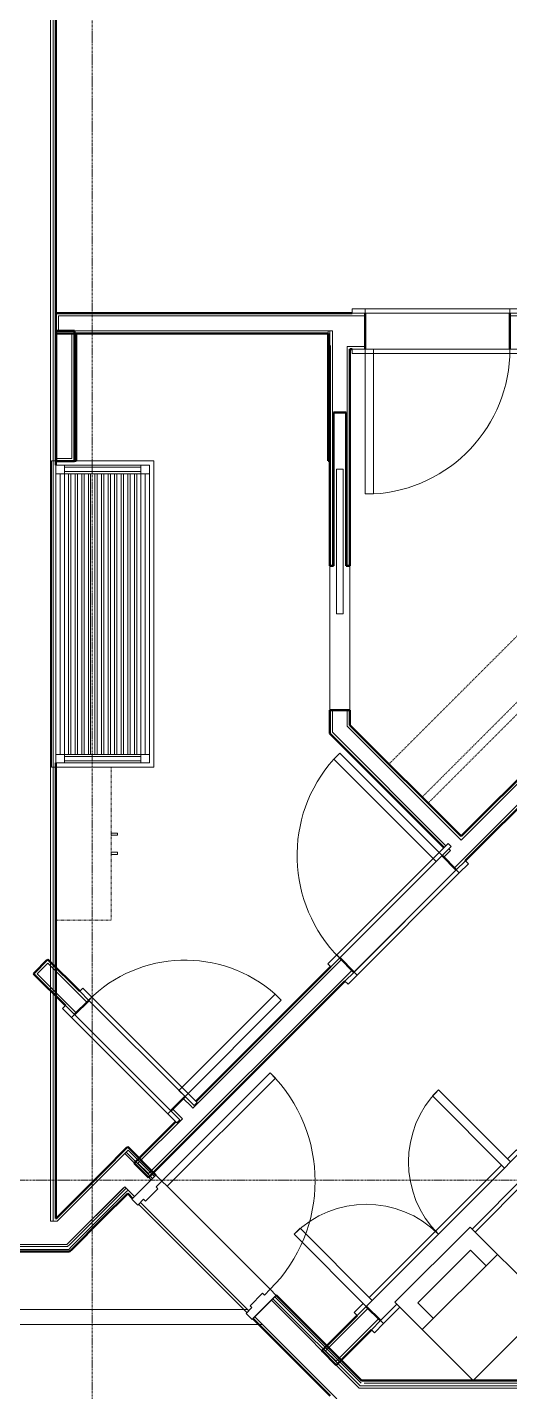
# Model space of a CAD drawing. Header units: inches. Extents: x -4235 to -464, y 9706 to 12338.
# Drawn here: x -2515.6 to -2402.2, y 10417.4 to 10738.2 of the extents above; entities that cross this region are included whole.
import ezdxf

# ---------------------------------------------------------------- set-up
doc = ezdxf.new("R2010")
doc.units = ezdxf.units.IN
doc.header["$MEASUREMENT"] = 0
doc.linetypes.add('Dash', pattern=[0.25, 0.125, -0.125])
doc.linetypes.add('Grid Line 1_2_', pattern=[0.875, 0.5, -0.125, 0.125, -0.125])
for name, color, linetype, lineweight in [('0-1', 7, 'Continuous', 5), ('0-2', 10, 'Continuous', 9), ('A-DOOR-1', 10, 'Continuous', 9), ('A-DOOR-2', 50, 'Continuous', 20), ('A-DOOR-FRAM-1', 10, 'Continuous', 9), ('A-DOOR-FRAM-3', 50, 'Continuous', 20), ('A-FLOR-3', 192, 'Continuous', 9), ('A-WALL-1', 7, 'Continuous', 50), ('A-WALL-2', 250, 'Continuous', 13), ('A-WALL-3', 10, 'Continuous', 9), ('A-WALL-4', 254, 'Continuous', 9), ('I-WALL-1', 7, 'Continuous', 50), ('I-WALL-2', 10, 'Continuous', 9), ('I-WALL-3', 254, 'Continuous', 9), ('P-SANR-FIXT-1', 10, 'Continuous', 9), ('Q-CASE-1', 254, 'Continuous', 9), ('Q-CASE-2', 10, 'Continuous', 9), ('Q-CASE-3', 254, 'Dash', 9), ('Q-CASE-4', 10, 'Dash', 9), ('Q-CASE-HDLN-1', 10, 'Dash', 9), ('Q-CASE-HDLN-2', 254, 'Dash', 9), ('S-BEAM', 12, 'Continuous', 9), ('S-GRID-1', 1, 'Grid Line 1_2_', 9)]:
    doc.layers.add(name, color=color, linetype=linetype, lineweight=lineweight)

# ---------------------------------------------------------------- blocks, each defined once
blk = doc.blocks.new('Bath Vanity - Bath Vanity 72_-2551085-BACKGROUND - RCP - 1ST FLOOR')
at = {"layer": 'Q-CASE-1'}
for p, q in [((-35.26, -1), (-35.26, 0)), ((-35.26, 0), (36.74, 0)), ((36.74, 0), (36.74, -1)), ((36.74, -1.01), (36.74, -5.34)), ((36.74, -5.37), (36.74, -5.75))]:
    blk.add_line(p, q, dxfattribs=at)
at = {"layer": 'Q-CASE-2'}
for p, q in [((-35.26, -24), (-35.26, -1)), ((-34.26, -3), (-34.26, -1)), ((-34.26, -1), (-32.26, -1)), ((-34.26, -3), (-34.26, -21)), ((-32.26, -3), (-34.26, -3)), ((-33.76, -3), (-33.76, -21)), ((-32.76, -3), (-32.76, -21)), ((33.74, -1), (-32.26, -1)), ((-32.26, -1), (-32.26, -3)), ((33.74, -2), (-32.26, -2)), ((33.74, -3), (-32.26, -3)), ((-32.26, -3), (-32.26, -21)), ((33.74, -3), (33.74, -1)), ((33.74, -1), (35.74, -1)), ((33.74, -3), (33.74, -21)), ((35.74, -3), (33.74, -3)), ((34.24, -3), (34.24, -21)), ((35.24, -3), (35.24, -21)), ((35.74, -1), (35.74, -3)), ((35.74, -3), (35.74, -21)), ((-32.26, -4), (33.74, -4)), ((33.74, -4.55), (-32.26, -4.55)), ((-32.26, -5.55), (33.74, -5.55)), ((33.74, -6.09), (-32.26, -6.09)), ((36.74, -5.75), (36.74, -24)), ((-32.26, -7.09), (33.74, -7.09)), ((33.74, -7.64), (-32.26, -7.64)), ((-32.26, -8.64), (33.74, -8.64)), ((33.74, -9.18), (-32.26, -9.18)), ((-32.26, -10.18), (33.74, -10.18)), ((33.74, -10.73), (-32.26, -10.73)), ((-32.26, -11.73), (33.74, -11.73)), ((33.74, -12.27), (-32.26, -12.27)), ((-32.26, -13.27), (33.74, -13.27)), ((33.74, -13.82), (-32.26, -13.82)), ((-32.26, -14.82), (33.74, -14.82)), ((33.74, -15.36), (-32.26, -15.36)), ((-32.26, -16.36), (33.74, -16.36)), ((33.74, -16.91), (-32.26, -16.91)), ((-32.26, -17.91), (33.74, -17.91)), ((33.74, -18.45), (-32.26, -18.45)), ((-34.26, -23), (-34.26, -21)), ((-34.26, -21), (-32.26, -21)), ((-32.26, -19.45), (33.74, -19.45)), ((33.74, -20), (-32.26, -20)), ((-32.26, -21), (33.74, -21)), ((-32.26, -21), (-32.26, -23)), ((33.74, -22), (-32.26, -22)), ((33.74, -23), (33.74, -21)), ((33.74, -21), (35.74, -21)), ((35.74, -21), (35.74, -23)), ((36.74, -24), (-35.26, -24)), ((-32.26, -23), (-34.26, -23)), ((33.74, -23), (-32.26, -23)), ((35.74, -23), (33.74, -23))]:
    blk.add_line(p, q, dxfattribs=at)
blk = doc.blocks.new('POCKET - FLUSH - 2-10 x 6-8-2882530-BACKGROUND - RCP - 1ST FLOOR')
at = {"layer": 'A-DOOR-2'}
for p, q in [((-39.67, -0.75), (-39.67, 0.75)), ((-39.67, 0.75), (-5.67, 0.75)), ((-5.67, 0.75), (-5.67, -0.75)), ((-5.67, -0.75), (-39.67, -0.75))]:
    blk.add_line(p, q, dxfattribs=at)
blk = doc.blocks.new('SWING - SINGLE - FLUSH - 2-10 x 6-8 - PRIVACY-3199407-BACKGROUND - RCP - 1ST FLOOR')
at = {"layer": 'A-DOOR-1'}
blk.add_arc((17, 2.37), 34.07, 93.3657, 180, dxfattribs=at)
at = {"layer": 'A-DOOR-2'}
for p, q in [((15, 2.37), (15, 36.38)), ((17, 36.38), (15, 36.38)), ((17, 2.37), (17, 36.38)), ((17, 2.37), (15, 2.37))]:
    blk.add_line(p, q, dxfattribs=at)
at = {"layer": 'A-DOOR-FRAM-1'}
for p, q in [((-17, 3.37), (-20, 3.37)), ((-20, 2.37), (-20, 3.37)), ((17, 3.37), (-17, 3.37)), ((-17, 2.37), (-17, 3.37)), ((20, 3.37), (17, 3.37)), ((17, 2.37), (17, 3.37)), ((20, 2.37), (20, 3.37)), ((-20, 2.37), (-17, 2.37)), ((-17, 2.37), (17, 2.37)), ((17, 2.37), (20, 2.37)), ((-17, -2.38), (-20, -2.38)), ((-20, -2.38), (-20, -3.38)), ((17, -2.38), (-17, -2.38)), ((-17, -2.38), (-17, -3.38)), ((20, -2.38), (17, -2.38)), ((17, -2.38), (17, -3.38)), ((20, -2.38), (20, -3.38)), ((-20, -3.38), (-17, -3.38)), ((-17, -3.38), (17, -3.38)), ((17, -3.38), (20, -3.38))]:
    blk.add_line(p, q, dxfattribs=at)
blk = doc.blocks.new('OD_CW_Closet - OD_CW_Closet-2625492-BACKGROUND - RCP - 1ST FLOOR')
at = {"layer": 'Q-CASE-HDLN-1'}
for p, q in [((0.74, 0), (70.36, 0)), ((70.36, 0), (70.36, -24)), ((0.74, -11), (70.36, -11)), ((0.74, -13), (70.36, -13))]:
    blk.add_line(p, q, dxfattribs=at)
at = {"layer": 'Q-CASE-HDLN-2'}
for p, q in [((0.74, -24), (0.74, 0)), ((70.36, -24), (0.74, -24))]:
    blk.add_line(p, q, dxfattribs=at)
blk = doc.blocks.new('SWING - SINGLE - FLUSH - 2-8 x 6-8 - PASSAGE-V8-BACKGROUND - RCP - 1ST FLOOR')
at = {"layer": 'A-DOOR-1'}
blk.add_arc((16, 2.37), 32.07, 93.5759, 180, dxfattribs=at)
at = {"layer": 'A-DOOR-2'}
for p, q in [((14, 2.37), (14, 34.38)), ((16, 34.38), (14, 34.38)), ((16, 2.37), (16, 34.38)), ((16, 2.37), (14, 2.37))]:
    blk.add_line(p, q, dxfattribs=at)
at = {"layer": 'A-DOOR-FRAM-1'}
for p, q in [((-16, 3.37), (-19, 3.37)), ((-19, 2.37), (-19, 3.37)), ((16, 3.37), (-16, 3.37)), ((-16, 2.37), (-16, 3.37)), ((19, 3.37), (16, 3.37)), ((16, 2.37), (16, 3.37)), ((19, 2.37), (19, 3.37)), ((-19, 2.37), (-16, 2.37)), ((-16, 2.37), (16, 2.37)), ((16, 2.37), (19, 2.37)), ((-16, -2.38), (-19, -2.38)), ((-19, -2.38), (-19, -3.38)), ((16, -2.38), (-16, -2.38)), ((-16, -2.38), (-16, -3.38)), ((19, -2.38), (16, -2.38)), ((16, -2.38), (16, -3.38)), ((19, -2.38), (19, -3.38)), ((-19, -3.38), (-16, -3.38)), ((-16, -3.38), (16, -3.38)), ((16, -3.38), (19, -3.38))]:
    blk.add_line(p, q, dxfattribs=at)
blk = doc.blocks.new('SWING - SINGLE - FLUSH - 2-10 x 6-8 - PRIVACY-3199420-BACKGROUND - RCP - 1ST FLOOR')
at = {"layer": 'A-DOOR-1'}
blk.add_arc((17, 4.25), 34.07, 93.3657, 180, dxfattribs=at)
at = {"layer": 'A-DOOR-2'}
for p, q in [((15, 4.25), (15, 38.26)), ((17, 38.26), (15, 38.26)), ((17, 4.25), (17, 38.26)), ((17, 4.25), (15, 4.25))]:
    blk.add_line(p, q, dxfattribs=at)
at = {"layer": 'A-DOOR-FRAM-1'}
for p, q in [((-17, 5.25), (-20, 5.25)), ((-20, 4.25), (-20, 5.25)), ((-20, 4.25), (-17, 4.25)), ((17, 5.25), (-17, 5.25)), ((-17, 4.25), (-17, 5.25)), ((-17, 4.25), (17, 4.25)), ((20, 5.25), (17, 5.25)), ((17, 4.25), (17, 5.25)), ((17, 4.25), (20, 4.25)), ((20, 4.25), (20, 5.25)), ((-17, -4.25), (-20, -4.25)), ((-20, -4.25), (-20, -5.25)), ((-20, -5.25), (-17, -5.25)), ((17, -4.25), (-17, -4.25)), ((-17, -4.25), (-17, -5.25)), ((-17, -5.25), (17, -5.25)), ((20, -4.25), (17, -4.25)), ((17, -4.25), (17, -5.25)), ((17, -5.25), (20, -5.25)), ((20, -4.25), (20, -5.25))]:
    blk.add_line(p, q, dxfattribs=at)
blk = doc.blocks.new('Stacked Washer and Dryer - 26_x25_ - Private-1352637-BACKGROUND - RCP - 1ST FLOOR')
at = {"layer": 'P-SANR-FIXT-1'}
for p, q in [((26, 12.5), (0, 12.5)), ((0, -12.5), (0, 12.5)), ((16.90625, 12.5), (16.90625, -12.5)), ((26, 12.5), (26, -12.5)), ((16.90625, 8.75), (22.09375, 8.75)), ((22.09375, 8.75), (22.09375, -8.75)), ((22.09375, -8.75), (16.90625, -8.75)), ((0, -12.5), (26, -12.5))]:
    blk.add_line(p, q, dxfattribs=at)
blk = doc.blocks.new('SWING - DOUBLE - FLUSH - 4-0 x 6-8 - DUMMY-V37-BACKGROUND - RCP - 1ST FLOOR')
at = {"layer": 'A-DOOR-1'}
for p, q in [((-24, 3.37), (-27, 3.37)), ((-27, 3.37), (-27, 2.37)), ((-6.45, 3.37), (-24, 3.37)), ((-24, 3.37), (-24, 2.37)), ((24, 3.37), (18.55, 3.37)), ((27, 3.37), (24, 3.37)), ((24, 3.37), (24, 2.37)), ((27, 3.37), (27, 2.37)), ((-27, 2.37), (-24, 2.37)), ((-24, 2.37), (-6.45, 2.37)), ((18.55, 2.37), (24, 2.37)), ((24, 2.37), (27, 2.37)), ((-24, -2.38), (-27, -2.38)), ((-27, -3.38), (-27, -2.38)), ((-24, -3.38), (-24, -2.38)), ((22, -2.38), (-22, -2.38)), ((27, -2.38), (24, -2.38)), ((24, -3.38), (24, -2.38)), ((27, -3.38), (27, -2.38)), ((-27, -3.38), (-24, -3.38)), ((-22, -3.38), (22, -3.38)), ((24, -3.38), (27, -3.38))]:
    blk.add_line(p, q, dxfattribs=at)
for centre, start, end in [((-24, -2.38), 270, 0), ((24, -2.38), 180, 270)]:
    blk.add_arc(centre, 24, start, end, dxfattribs=at)
at = {"layer": 'A-DOOR-2'}
for p, q in [((-22, -2.38), (-24, -2.38)), ((-24, -2.38), (-24, -26.38)), ((-22, -26.38), (-22, -2.38)), ((22, -2.38), (24, -2.38)), ((22, -26.38), (22, -2.38)), ((24, -2.38), (24, -26.38)), ((-24, -26.38), (-22, -26.38)), ((24, -26.38), (22, -26.38))]:
    blk.add_line(p, q, dxfattribs=at)
blk = doc.blocks.new('300 Series Wall Hung Cabinet_326 - 36_-V77-BACKGROUND - RCP - 1ST FLOOR')
at = {"layer": 'Q-CASE-2'}
for p, q in [((-2.01, -13.19), (-2.5, -13.19)), ((-2.5, -13.19), (-2.5, -14.69)), ((-2.5, -14.69), (-2.01, -14.69)), ((-2.01, -14.69), (-2.01, -13.19)), ((2.49, -13.19), (2, -13.19)), ((2, -13.19), (2, -14.69)), ((2, -14.69), (2.49, -14.69)), ((2.49, -14.69), (2.49, -13.19))]:
    blk.add_line(p, q, dxfattribs=at)
at = {"layer": 'Q-CASE-3'}
blk.add_line((18, -0.19), (-18, -0.19), dxfattribs=at)
at = {"layer": 'Q-CASE-4'}
for p, q in [((-18, -0.19), (-18, -13.19)), ((-18, -13.19), (18, -13.19))]:
    blk.add_line(p, q, dxfattribs=at)
blk = doc.blocks.new('CTR - 1st Phase - Unit Layouts_rvt-1-BACKGROUND - RCP - 1ST FLOOR')
at = {"layer": 'A-WALL-1'}
for p, q in [((-2508.87, 10670.38), (-2508.87, 10671.01)), ((-2508.87, 10671.01), (-2444.5, 10671.01)), ((-2508.87, 10666.88), (-2508.87, 10670.38)), ((-2444.5, 10671.01), (-2440.37, 10671.01)), ((-2440.37, 10671.01), (-2439.75, 10671.01)), ((-2508.87, 10666.26), (-2508.87, 10666.88)), ((-2508.87, 10636.22), (-2508.87, 10666.85)), ((-2508.87, 10666.85), (-2508.62, 10666.85)), ((-2444.87, 10666.26), (-2508.87, 10666.26)), ((-2508.62, 10666.85), (-2505.12, 10666.85)), ((-2505.12, 10666.85), (-2504.5, 10666.85)), ((-2504.5, 10666.85), (-2504.5, 10636.22)), ((-2504.5, 10636.26), (-2504.5, 10665.88)), ((-2504.12, 10665.88), (-2504.12, 10636.26)), ((-2444.87, 10636.26), (-2444.87, 10666.26)), ((-2444.5, 10636.26), (-2444.5, 10663.4)), ((-2444.5, 10663.4), (-2444.5, 10636.26)), ((-2439.75, 10662.51), (-2439.75, 10611.63)), ((-2440.62, 10647.63), (-2443.62, 10647.63)), ((-2443.62, 10647.63), (-2443.62, 10611.63)), ((-2440.62, 10611.63), (-2440.62, 10647.63)), ((-2508.62, 10636.22), (-2508.87, 10636.22)), ((-2505.12, 10636.22), (-2508.62, 10636.22)), ((-2504.5, 10636.22), (-2505.12, 10636.22)), ((-2504.12, 10636.26), (-2504.5, 10636.26)), ((-2444.5, 10636.26), (-2444.87, 10636.26)), ((-2444.5, 10611.63), (-2444.5, 10636.26)), ((-2443.62, 10611.63), (-2444.5, 10611.63)), ((-2439.75, 10611.63), (-2440.62, 10611.63)), ((-2413.6, 10548.02), (-2364.27, 10597.35)), ((-2359.52, 10595.38), (-2412.63, 10542.27)), ((-2444.5, 10572.2), (-2444.5, 10577.63)), ((-2444.5, 10577.63), (-2443.22, 10577.63)), ((-2443.22, 10577.63), (-2439.75, 10577.63)), ((-2439.75, 10577.63), (-2439.75, 10574.16)), ((-2439.75, 10574.16), (-2413.6, 10548.02)), ((-2417.67, 10545.37), (-2444.5, 10572.2)), ((-2414.75, 10540.15), (-2418.11, 10543.51)), ((-2513.67, 10516.15), (-2511.19, 10518.62)), ((-2511.19, 10518.62), (-2510.75, 10519.06)), ((-2510.75, 10519.06), (-2503.26, 10511.57)), ((-2442.15, 10519.47), (-2438.8, 10516.11)), ((-2514.11, 10515.7), (-2513.67, 10516.15)), ((-2506.62, 10508.22), (-2514.11, 10515.7)), ((-2475.95, 10485.68), (-2444.28, 10517.35)), ((-2440.92, 10513.99), (-2487.09, 10467.82)), ((-2501.14, 10509.45), (-2504.5, 10506.09)), ((-2481.87, 10483.47), (-2478.51, 10486.83)), ((-2490.45, 10471.18), (-2480.72, 10480.9)), ((-2490.01, 10470.73), (-2490.45, 10471.18)), ((-2487.53, 10468.26), (-2490.01, 10470.73)), ((-2487.09, 10467.82), (-2487.53, 10468.26)), ((-2446.35, 10427.07), (-2438.04, 10435.38)), ((-2435.92, 10437.5), (-2432.56, 10434.14)), ((-2434.68, 10432.02), (-2442.99, 10423.71)), ((-2445.9, 10426.63), (-2446.35, 10427.07)), ((-2443.43, 10424.16), (-2445.9, 10426.63)), ((-2442.99, 10423.71), (-2443.43, 10424.16))]:
    blk.add_line(p, q, dxfattribs=at)
at = {"layer": 'A-WALL-2'}
for p, q in [((-2508.25, 10666.88), (-2508.25, 10670.38)), ((-2508.25, 10670.38), (-2444.5, 10670.38)), ((-2443.87, 10670.38), (-2444.5, 10670.38)), ((-2440.37, 10670.38), (-2443.87, 10670.38)), ((-2439.75, 10670.38), (-2440.37, 10670.38)), ((-2439.75, 10670.38), (-2436.2, 10670.38)), ((-2402.2, 10670.38), (-2364.27, 10670.38)), ((-2508.62, 10666.85), (-2508.62, 10666.22)), ((-2508.62, 10666.22), (-2508.62, 10666.85)), ((-2508.62, 10666.22), (-2505.12, 10666.22)), ((-2508.62, 10636.85), (-2508.62, 10666.22)), ((-2508.25, 10666.88), (-2444.87, 10666.88)), ((-2505.12, 10636.85), (-2505.12, 10666.22)), ((-2444.87, 10666.88), (-2444.5, 10666.88)), ((-2444.87, 10666.26), (-2444.87, 10666.88)), ((-2444.5, 10666.88), (-2444.87, 10666.88)), ((-2443.87, 10666.88), (-2444.5, 10666.88)), ((-2444.5, 10666.26), (-2444.5, 10666.88)), ((-2444.5, 10663.4), (-2444.5, 10666.26)), ((-2444.5, 10666.26), (-2444.5, 10663.4)), ((-2443.87, 10663.4), (-2443.87, 10666.88)), ((-2443.87, 10611.63), (-2443.87, 10663.4)), ((-2440.37, 10611.63), (-2440.37, 10663.13)), ((-2439.75, 10663.13), (-2440.37, 10663.13)), ((-2439.75, 10663.13), (-2436.2, 10663.13)), ((-2508.62, 10636.85), (-2508.62, 10636.22)), ((-2505.12, 10636.85), (-2508.62, 10636.85)), ((-2508.62, 10636.22), (-2508.62, 10636.85)), ((-2415.2, 10540.6), (-2360.15, 10595.64)), ((-2413.6, 10547.14), (-2363.65, 10597.09)), ((-2443.87, 10577.63), (-2443.87, 10577.41)), ((-2443.87, 10577.41), (-2443.87, 10572.46)), ((-2440.37, 10574.79), (-2440.37, 10577.63)), ((-2440.37, 10574.79), (-2440.37, 10573.91)), ((-2414.05, 10547.58), (-2440.37, 10573.91)), ((-2417.23, 10545.81), (-2443.87, 10572.46)), ((-2413.6, 10547.14), (-2414.05, 10547.58)), ((-2417.67, 10543.07), (-2416.08, 10544.66)), ((-2416.08, 10544.66), (-2416.52, 10545.1)), ((-2476.66, 10484.09), (-2441.71, 10519.03)), ((-2513.22, 10515.7), (-2510.75, 10518.18)), ((-2513.22, 10515.7), (-2504.06, 10506.54)), ((-2510.75, 10518.18), (-2501.58, 10509.01)), ((-2487.09, 10468.7), (-2439.24, 10516.55)), ((-2478.95, 10486.38), (-2477.1, 10484.53)), ((-2481.43, 10483.91), (-2479.57, 10482.05)), ((-2476.66, 10484.09), (-2477.1, 10484.53)), ((-2489.56, 10471.18), (-2479.13, 10481.61)), ((-2479.13, 10481.61), (-2479.57, 10482.05)), ((-2487.09, 10468.7), (-2489.56, 10471.18)), ((-2445.46, 10427.07), (-2435.47, 10437.06)), ((-2442.99, 10424.6), (-2433, 10434.59)), ((-2442.99, 10424.6), (-2445.46, 10427.07))]:
    blk.add_line(p, q, dxfattribs=at)
at = {"layer": 'A-WALL-3'}
for p, q in [((-2508.87, 10666.85), (-2504.5, 10666.85)), ((-2508.87, 10666.26), (-2508.87, 10666.85)), ((-2508.87, 10636.26), (-2508.87, 10666.26)), ((-2504.5, 10666.85), (-2504.5, 10636.26)), ((-2444.5, 10611.63), (-2444.5, 10578.91)), ((-2439.75, 10577.63), (-2439.75, 10611.63)), ((-2444.5, 10577.63), (-2444.5, 10578.91)), ((-2418.11, 10543.51), (-2442.15, 10519.47)), ((-2438.8, 10516.11), (-2414.75, 10540.15)), ((-2478.51, 10486.83), (-2501.14, 10509.45)), ((-2504.5, 10506.09), (-2481.87, 10483.47)), ((-2403.39, 10470.03), (-2434.5, 10438.92)), ((-2411.03, 10455.67), (-2398.62, 10468.09)), ((-2432.56, 10434.14), (-2428.71, 10438))]:
    blk.add_line(p, q, dxfattribs=at)
at = {"layer": 'A-WALL-4'}
for p, q in [((-2443.62, 10647.63), (-2440.62, 10647.63)), ((-2443.62, 10611.63), (-2443.62, 10647.63)), ((-2440.62, 10647.63), (-2440.62, 10611.63)), ((-2444.5, 10611.63), (-2443.62, 10611.63)), ((-2440.62, 10611.63), (-2439.75, 10611.63)), ((-2443.22, 10577.63), (-2444.5, 10577.63)), ((-2439.75, 10577.63), (-2443.22, 10577.63)), ((-2414.75, 10540.15), (-2418.11, 10543.51)), ((-2438.8, 10516.11), (-2442.15, 10519.47)), ((-2504.5, 10506.09), (-2501.14, 10509.45)), ((-2481.87, 10483.47), (-2478.51, 10486.83)), ((-2435.92, 10437.5), (-2432.56, 10434.14))]:
    blk.add_line(p, q, dxfattribs=at)
at = {"layer": 'I-WALL-1'}
for p, q in [((-2439.75, 10671.01), (-2439.2, 10671.01)), ((-2436.2, 10671.01), (-2436.2, 10662.51)), ((-2402.2, 10662.51), (-2402.2, 10671.01)), ((-2439.2, 10662.51), (-2439.75, 10662.51))]:
    blk.add_line(p, q, dxfattribs=at)
at = {"layer": 'I-WALL-2'}
for p, q in [((-2402.2, 10671.01), (-2436.2, 10671.01)), ((-2436.2, 10662.51), (-2402.2, 10662.51))]:
    blk.add_line(p, q, dxfattribs=at)
at = {"layer": 'I-WALL-3'}
for p, q in [((-2436.2, 10662.51), (-2436.2, 10671.01)), ((-2402.2, 10662.51), (-2402.2, 10671.01))]:
    blk.add_line(p, q, dxfattribs=at)
at = {"layer": '0-2'}
for name, p, rotation in [('SWING - SINGLE - FLUSH - 2-10 x 6-8 - PRIVACY-3199420-BACKGROUND - RCP - 1ST FLOOR', (-2419.2, 10666.76), 180), ('Bath Vanity - Bath Vanity 72_-2551085-BACKGROUND - RCP - 1ST FLOOR', (-2509.87, 10599.52), 90.00000000000512), ('POCKET - FLUSH - 2-10 x 6-8-2882530-BACKGROUND - RCP - 1ST FLOOR', (-2442.12, 10594.63), 269.9999999999986), ('OD_CW_Closet - OD_CW_Closet-2625492-BACKGROUND - RCP - 1ST FLOOR', (-2431.1, 10564.47), 45.00000000000642), ('SWING - SINGLE - FLUSH - 2-10 x 6-8 - PRIVACY-3199407-BACKGROUND - RCP - 1ST FLOOR', (-2428.45, 10529.81), 44.99999999999926), ('300 Series Wall Hung Cabinet_326 - 36_-V77-BACKGROUND - RCP - 1ST FLOOR', (-2509.06, 10546.26), 89.99999999999291), ('SWING - SINGLE - FLUSH - 2-8 x 6-8 - PASSAGE-V8-BACKGROUND - RCP - 1ST FLOOR', (-2491.5, 10496.46), 314.9999999999924), ('SWING - DOUBLE - FLUSH - 4-0 x 6-8 - DUMMY-V37-BACKGROUND - RCP - 1ST FLOOR', (-2417.27, 10452.79), 225.0000000000071), ('Stacked Washer and Dryer - 26_x25_ - Private-1352637-BACKGROUND - RCP - 1ST FLOOR', (-2401.95, 10428.92), 134.9999999999963)]:
    blk.add_blockref(name, p, dxfattribs=dict(at, rotation=rotation))
blk = doc.blocks.new('HOLLOW METAL - UNIT DOOR-2191977-BACKGROUND - RCP - 1ST FLOOR')
at = {"layer": 'A-DOOR-1'}
blk.add_arc((18, -4.125), 36, 180, 270, dxfattribs=at)
at = {"layer": 'A-DOOR-2'}
for p, q in [((16.25, -4.125), (18, -4.125)), ((16.25, -40.125), (16.25, -4.125)), ((18, -4.125), (18, -40.125)), ((18, -40.125), (16.25, -40.125))]:
    blk.add_line(p, q, dxfattribs=at)
at = {"layer": 'A-DOOR-FRAM-3'}
for p, q in [((-20, 3.875), (-18, 3.875)), ((-20, -4.125), (-20, 3.875)), ((-18, 3.875), (-18, 1.9375)), ((18, 3.875), (20, 3.875)), ((18, 1.9375), (18, 3.875)), ((20, 3.875), (20, -4.125)), ((-18, 1.9375), (-17.375, 1.9375)), ((-17.375, 1.9375), (-17.375, -2.1875)), ((17.375, 1.9375), (18, 1.9375)), ((17.375, -2.1875), (17.375, 1.9375)), ((-18, -2.1875), (-18, -4.125)), ((-17.375, -2.1875), (-18, -2.1875)), ((18, -2.1875), (17.375, -2.1875)), ((18, -4.125), (18, -2.1875)), ((-18, -4.125), (-20, -4.125)), ((20, -4.125), (18, -4.125))]:
    blk.add_line(p, q, dxfattribs=at)
blk = doc.blocks.new('CTR - 1st Phase - Common Walls_rvt-1-BACKGROUND - RCP - 1ST FLOOR')
at = {"layer": 'A-WALL-2'}
for p, q in [((-2510.12, 10458.16), (-2510.12, 10813.24)), ((-2509.5, 10458.16), (-2509.5, 10813.24)), ((-2492.69, 10473.42), (-2496.58, 10469.53)), ((-2492.34, 10473.77), (-2492.69, 10473.42)), ((-2492.69, 10473.42), (-2486.5, 10467.23)), ((-2491.9, 10474.21), (-2492.34, 10473.77)), ((-2492.34, 10473.77), (-2486.15, 10467.58)), ((-2491.9, 10474.21), (-2485.71, 10468.03)), ((-2497.02, 10469.09), (-2507.95, 10458.16)), ((-2496.58, 10469.53), (-2497.02, 10469.09)), ((-2493.13, 10465.2), (-2500.17, 10458.16)), ((-2492.78, 10464.84), (-2499.46, 10458.16)), ((-2492.34, 10464.4), (-2498.58, 10458.16)), ((-2492.69, 10465.64), (-2493.13, 10465.2)), ((-2492.34, 10465.29), (-2492.78, 10464.84)), ((-2492.69, 10465.64), (-2492.34, 10465.29)), ((-2492.34, 10465.29), (-2492.69, 10465.64)), ((-2492.34, 10465.29), (-2491.9, 10464.84)), ((-2491.9, 10464.84), (-2492.34, 10465.29)), ((-2491.9, 10464.84), (-2492.34, 10464.4)), ((-2491.9, 10464.84), (-2490.39, 10463.34)), ((-2510.12, 10458.16), (-2510.12, 10457.54)), ((-2510.12, 10457.54), (-2509.5, 10457.54)), ((-2509.5, 10457.54), (-2510.12, 10457.54)), ((-2509.5, 10458.16), (-2509.5, 10457.54)), ((-2508.57, 10457.54), (-2509.5, 10457.54)), ((-2508.57, 10457.54), (-2507.95, 10458.16)), ((-2506.29, 10452.04), (-2500.79, 10457.54)), ((-2505.59, 10452.04), (-2499.46, 10458.16)), ((-2505.2, 10451.54), (-2498.58, 10458.16)), ((-2500.79, 10457.54), (-2500.17, 10458.16)), ((-2506.29, 10452.04), (-2643.35, 10452.04)), ((-2506.09, 10451.54), (-2643.35, 10451.54)), ((-2505.83, 10450.91), (-2643.35, 10450.91)), ((-2506.09, 10451.54), (-2505.59, 10452.04)), ((-2505.83, 10450.91), (-2505.2, 10451.54)), ((-2458.22, 10438.95), (-2437.56, 10418.29)), ((-2457.87, 10439.3), (-2437.36, 10418.79)), ((-2457.42, 10439.74), (-2437.1, 10419.41)), ((-2462.11, 10435.06), (-2443.64, 10416.58)), ((-2436.39, 10419.41), (-2105.82, 10419.41)), ((-2437.56, 10418.29), (-2436.86, 10418.29)), ((-2437.36, 10418.79), (-2436.47, 10418.79)), ((-2436.86, 10418.29), (-2435.26, 10418.29)), ((-2436.47, 10418.79), (-2435.76, 10418.79)), ((-2435.76, 10418.79), (-2105.82, 10418.79)), ((-2435.26, 10418.29), (-2105.82, 10418.29))]:
    blk.add_line(p, q, dxfattribs=at)
at = {"layer": 'I-WALL-1'}
for p, q in [((-2508.87, 10813.24), (-2508.87, 10635.26)), ((-2508.87, 10565.26), (-2508.87, 10458.16)), ((-2497.46, 10469.53), (-2492.34, 10474.66)), ((-2492.34, 10474.66), (-2491.98, 10475.01)), ((-2491.98, 10475.01), (-2485.36, 10468.38)), ((-2508.83, 10458.16), (-2497.46, 10469.53)), ((-2491.98, 10464.05), (-2497.87, 10458.16)), ((-2490.84, 10462.9), (-2491.98, 10464.05)), ((-2508.87, 10458.16), (-2508.83, 10458.16)), ((-2497.87, 10458.16), (-2505.12, 10450.91)), ((-2505.12, 10450.91), (-2505.62, 10450.41)), ((-2505.62, 10450.41), (-2643.35, 10450.41)), ((-2457.07, 10440.1), (-2437.01, 10420.04)), ((-2444.43, 10416.5), (-2462.55, 10434.62)), ((-2437.01, 10420.04), (-2383.06, 10420.04))]:
    blk.add_line(p, q, dxfattribs=at)
at = {"layer": 'I-WALL-2'}
for p, q in [((-2485.36, 10468.38), (-2490.84, 10462.9)), ((-2458.49, 10441.51), (-2482.7, 10465.73)), ((-2489.42, 10461.49), (-2463.97, 10436.03)), ((-2457.07, 10440.1), (-2462.55, 10434.62))]:
    blk.add_line(p, q, dxfattribs=at)
at = {"layer": 'I-WALL-3'}
for p, q in [((-2491.98, 10464.05), (-2497.87, 10458.16)), ((-2490.84, 10462.9), (-2491.98, 10464.05)), ((-2463.97, 10436.03), (-2489.42, 10461.49)), ((-2505.62, 10450.41), (-2497.87, 10458.16)), ((-2505.62, 10450.41), (-2643.35, 10450.41)), ((-2444.43, 10416.5), (-2462.55, 10434.62))]:
    blk.add_line(p, q, dxfattribs=at)
at = {"layer": '0-2', "rotation": 134.9999999999939}
blk.add_blockref('HOLLOW METAL - UNIT DOOR-2191977-BACKGROUND - RCP - 1ST FLOOR', (-2474.13, 10451.32), dxfattribs=at)
blk = doc.blocks.new('Dimension Lumber - LVL - 3_5X5_5-V223-BACKGROUND - RCP - 1ST FLOOR')
at = {"layer": 'S-BEAM'}
for p, q in [((-87.92, 1.75), (-87.08, 1.75)), ((-87.08, 1.75), (87.92, 1.75)), ((-84.46, -1.75), (-83.58, -1.75)), ((-83.58, -1.75), (87.92, -1.75))]:
    blk.add_line(p, q, dxfattribs=at)

msp = doc.modelspace()

# ---------------------------------------------------------------- linework, layer by layer
at = {"layer": 'A-FLOR-3'}
for p, q in [((-2492.69, 10465.64), (-2506.29, 10452.04)), ((-2490.39, 10463.34), (-2492.69, 10465.64)), ((-2463.52, 10436.47), (-2488.98, 10461.93)), ((-2506.29, 10452.04), (-2643.97, 10452.04)), ((-2442.84, 10415.79), (-2462.11, 10435.06))]:
    msp.add_line(p, q, dxfattribs=at)
at = {"layer": 'S-GRID-1'}
for p, q in [((-2500.32, 9836.18), (-2500.32, 12288.89)), ((-464.45, 10467.19), (-4185.7, 10467.19))]:
    msp.add_line(p, q, dxfattribs=at)

# ---------------------------------------------------------------- block references
at = {"layer": '0-1'}
for name in ['CTR - 1st Phase - Unit Layouts_rvt-1-BACKGROUND - RCP - 1ST FLOOR', 'CTR - 1st Phase - Common Walls_rvt-1-BACKGROUND - RCP - 1ST FLOOR']:
    msp.add_blockref(name, (0, 0), dxfattribs=at)
at = {"layer": 'S-BEAM', "rotation": 180}
msp.add_blockref('Dimension Lumber - LVL - 3_5X5_5-V223-BACKGROUND - RCP - 1ST FLOOR', (-2548.25, 10434.99), dxfattribs=at)

doc.saveas('drawing.dxf')
